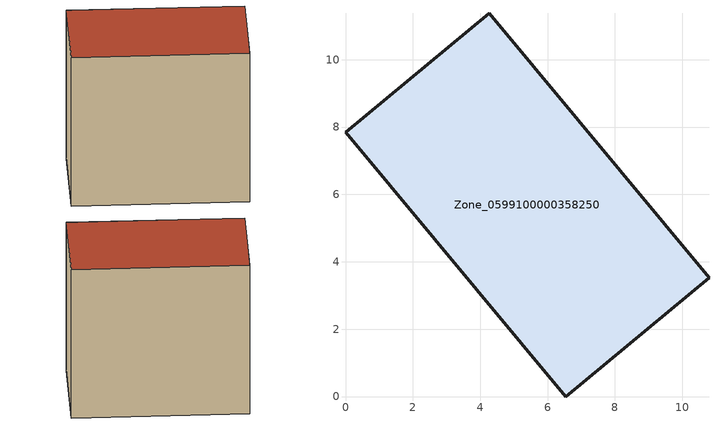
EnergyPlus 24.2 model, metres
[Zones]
Zone_0599100000358250
 floor ground (C_G): 6.54,0 0,7.84 4.26,11.37 10.79,3.52 z1.09
 wall outside (C_F): 6.54,0 10.79,3.52 4.26,11.37 0,7.84 6.54,0 z1.09:10.81
 roof outside (C_R): 0,7.84 6.54,0 10.79,3.52 4.26,11.37 z10.81
[BUILDING]
Pand.0599100000358250: North Axis=0; Terrain=City; Loads Convergence Tolerance Value=0.04; Temperature Convergence Tolerance Value=0.4; Solar Distribution=FullExterior; Maximum Number of Warmup Days=25; Minimum Number of Warmup Days=1
[Site:Location]
Rotterdam.The.Hague.AP_ZH_NLD Design_Conditions: Latitude=51.96; Longitude=4.45; Time Zone=1; Elevation=-4.5
[SITE:GROUNDTEMPERATURE:BUILDINGSURFACE]
18, 18, 18, 18, 18, 18, 18, 18, 18, 18, 18, 18
[MATERIAL] Thermal Absorptance=0.9; Solar Absorptance=0.7; Visible Absorptance=0.7
Name | Roughness | Thickness | Conductivity | Density | Specific Heat
G.TC.1992-2005 | MediumSmooth | 0.15 | 0.06 | 540 | 1210
F.TC.1992-2005 | Rough | 0.3 | 0.12 | 1920 | 840
R.TC.1992-2005 | MediumRough | 0.2 | 0.08 | 1500 | 1000
[CONSTRUCTION]
C_G: G.TC.1992-2005
C_F: F.TC.1992-2005
C_R: R.TC.1992-2005
[ZONE]
Zone_0599100000358250: Type=1; Multiplier=1; Ceiling Height=Autocalculate; Volume=Autocalculate; Floor Area=autocalculate; Part of Total Floor Area=Yes
[ZONEINFILTRATION:DESIGNFLOWRATE]
Infil_Zone_0599100000358250: Zone or ZoneList or Space or SpaceList=Zone_0599100000358250; Schedule=AlwaysOn; Design Flow Rate Calculation Method=Flow/Area; Flow Rate per Floor Area=0.0015; Constant Term Coefficient=1; Temperature Term Coefficient=0; Velocity Term Coefficient=0; Velocity Squared Term Coefficient=0
[HVACTEMPLATE:ZONE:IDEALLOADSAIRSYSTEM]
Zone_0599100000358250: Maximum Heating Supply Air Temperature=50; Minimum Cooling Supply Air Temperature=13; Maximum Heating Supply Air Humidity Ratio=0.0156; Minimum Cooling Supply Air Humidity Ratio=0.0077; Heating Limit=NoLimit; Cooling Limit=NoLimit; Dehumidification Control Type=ConstantSensibleHeatRatio; Cooling Sensible Heat Ratio=0.7; Dehumidification Setpoint=60; Humidification Control Type=None; Humidification Setpoint=30; Outdoor Air Method=None; Outdoor Air Flow Rate per Person=0.00944; Outdoor Air Flow Rate per Zone Floor Area=0; Outdoor Air Flow Rate per Zone=0; Demand Controlled Ventilation Type=None; Outdoor Air Economizer Type=NoEconomizer; Heat Recovery Type=None; Sensible Heat Recovery Effectiveness=0.7; Latent Heat Recovery Effectiveness=0.65
[ZONECONTROL:THERMOSTAT]
ThermostatControl_Zone_0599100000358250: Zone or ZoneList=Zone_0599100000358250; Control Type Schedule=DualSetpointControlType; Control 1=Thermostat_Zone_0599100000358250; Temperature Difference Between Cutout And Setpoint=0
[THERMOSTATSETPOINT:DUALSETPOINT]
Thermostat_Zone_0599100000358250: Heating Setpoint Temperature Schedule=HeatingSetpoint_Zone_0599100000358250; Cooling Setpoint Temperature Schedule=CoolingSetpoint_Zone_0599100000358250
[SCHEDULE:COMPACT]
HeatingSetpoint_Zone_0599100000358250: Through: 12/31, For: AllDays, Until: 24:00, 21
CoolingSetpoint_Zone_0599100000358250: Through: 12/31, For: AllDays, Until: 24:00, 24
DualSetpointControlType: Through: 12/31, For: AllDays, Until: 24:00, 4
AlwaysOn: Through: 12/31, For: AllDays, Until: 24:00, 1
